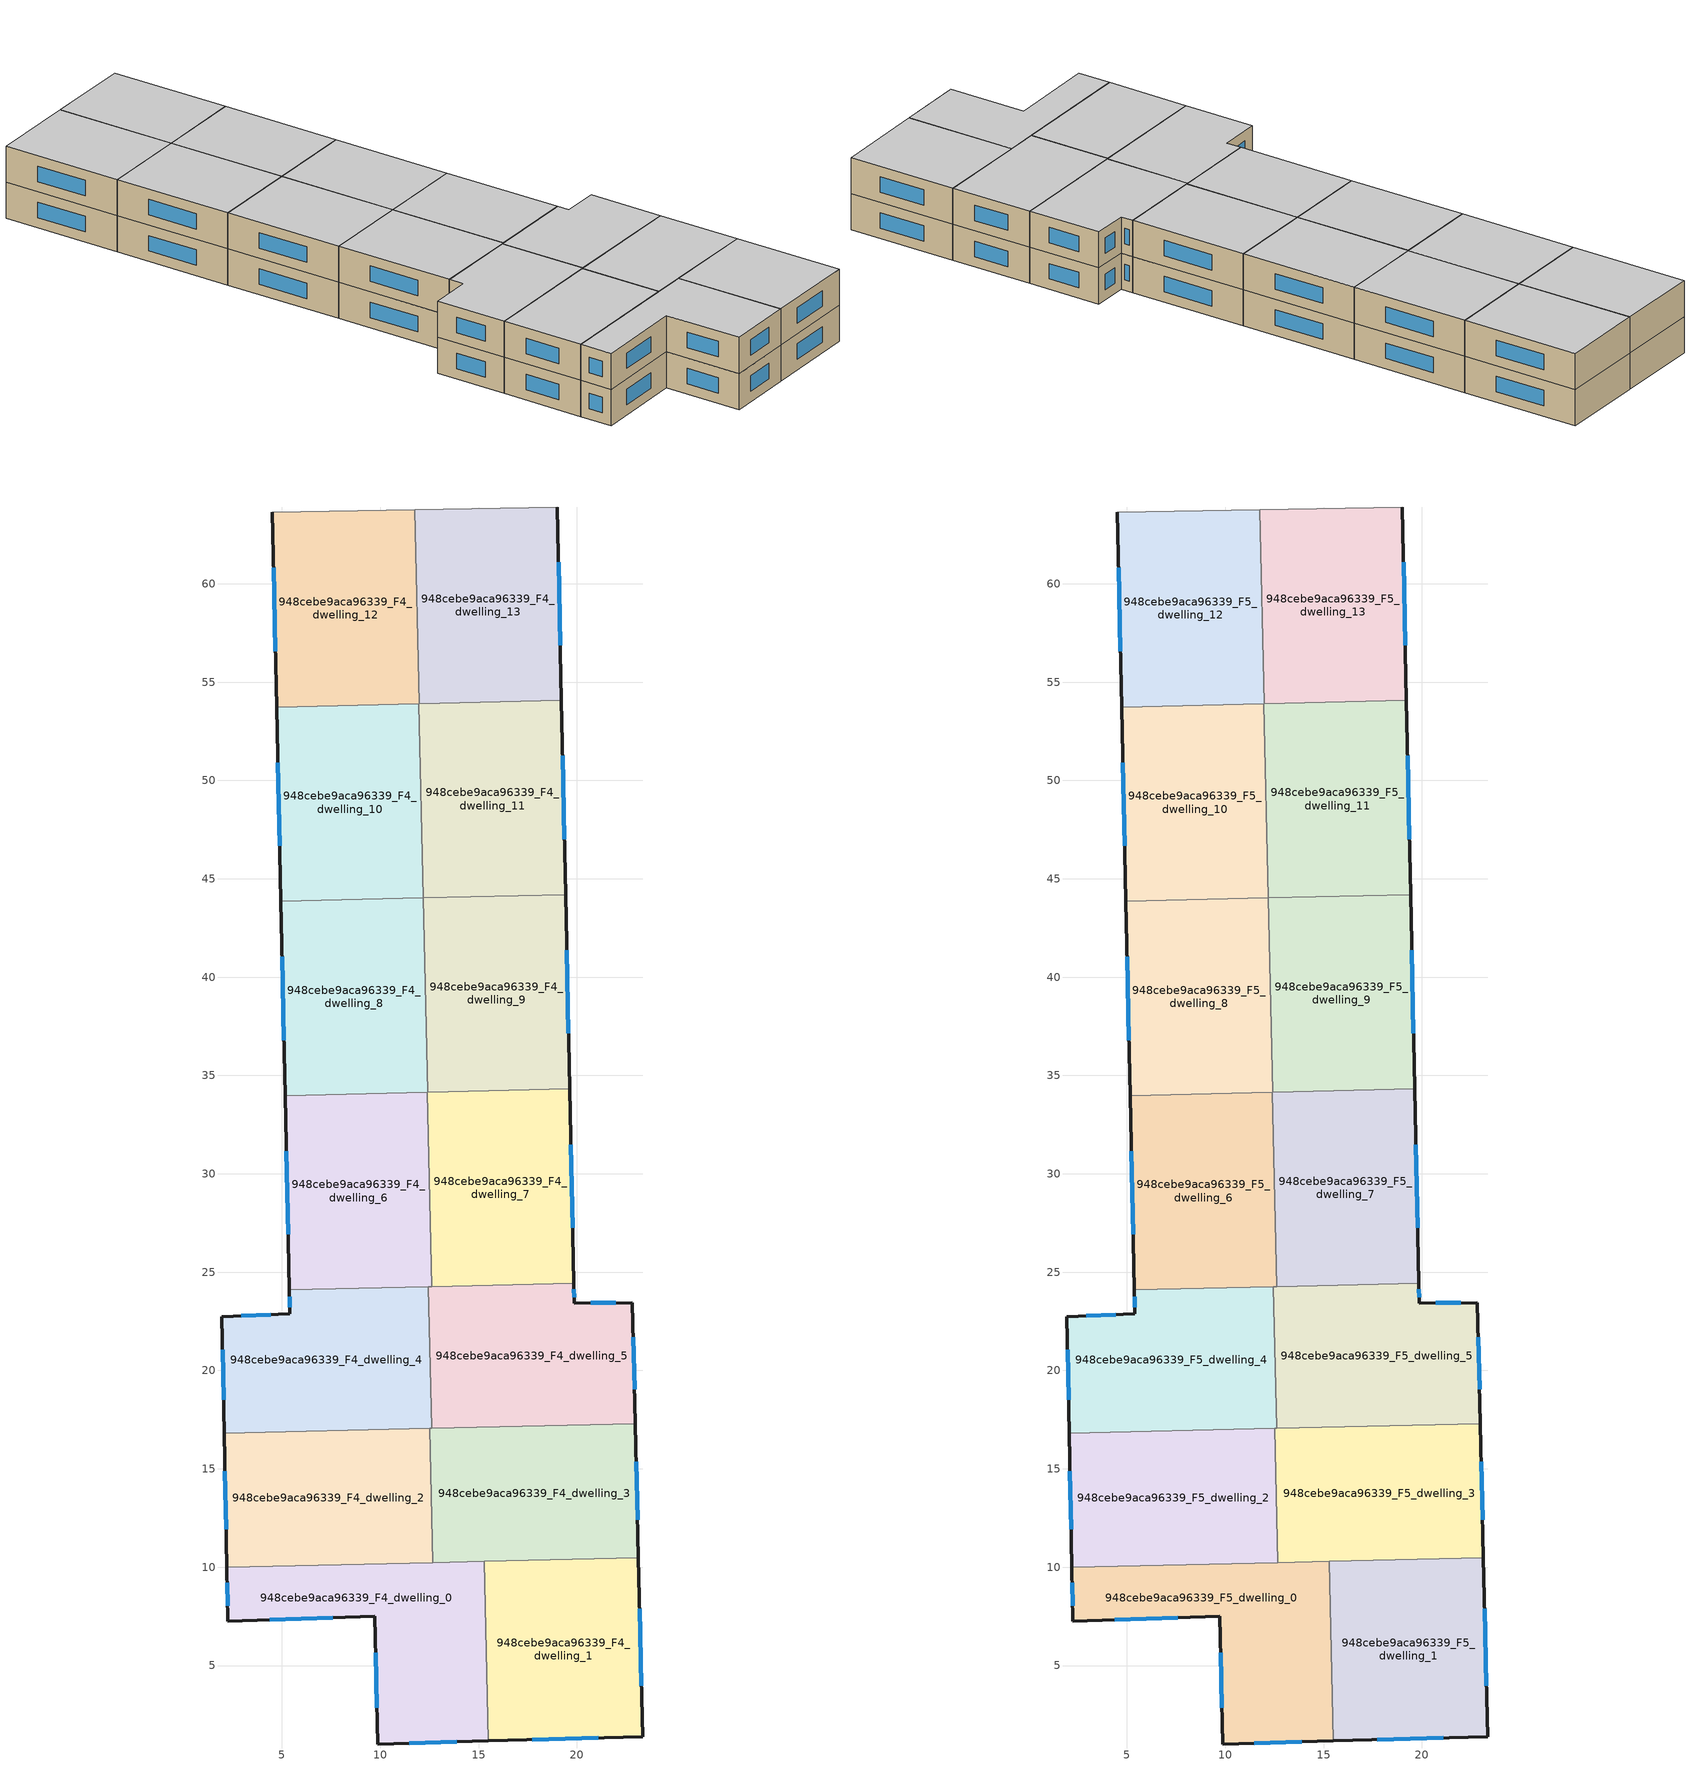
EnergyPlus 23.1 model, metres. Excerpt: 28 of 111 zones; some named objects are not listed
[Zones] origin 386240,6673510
948cebe9aca96339_F4_dwelling_0
 floor to 948cebe9aca96339_F3_dwelling_0 (EU_floor_Construction): 15.28,10.29 15.49,1.17 9.86,1.01 9.73,7.49 2.25,7.26 2.2,9.99 z12
 wall outside (EU_wall_Construction): 2.2,9.99 2.25,7.26 9.73,7.49 9.86,1.01 15.49,1.17 z12:15
 wall to 948cebe9aca96339_F4_dwelling_1 (EU_wall_Construction): 15.49,1.17 15.28,10.29 z12:15
 wall to 948cebe9aca96339_F4_dwelling_2 (EU_wall_Construction): 12.67,10.23 2.2,9.99 z12:15
 wall to 948cebe9aca96339_F4_dwelling_3 (EU_wall_Construction): 15.28,10.29 12.67,10.23 z12:15
 window (EU_Window_Construction): 4.39,7.33 7.59,7.43 / 2.21,9.21 2.23,8.04 / 11.47,1.05 13.88,1.12 / 9.77,5.64 9.83,2.86 z12.86:14.14
948cebe9aca96339_F4_dwelling_1
 floor to 948cebe9aca96339_F3_dwelling_1 (EU_floor_Construction): 23.13,10.47 23.34,1.38 15.49,1.17 15.28,10.29 z12
 wall outside (EU_wall_Construction): 15.49,1.17 23.34,1.38 23.13,10.47 z12:15
 wall to 948cebe9aca96339_F4_dwelling_3 (EU_wall_Construction): 23.13,10.47 15.28,10.29 z12:15
 window (EU_Window_Construction): 17.73,1.23 21.1,1.32 / 23.28,3.98 23.19,7.88 z12.86:14.14
948cebe9aca96339_F4_dwelling_10
 floor to 948cebe9aca96339_F3_dwelling_10 (EU_floor_Construction): 11.97,53.9 12.2,44.03 12.18,44.03 4.95,43.86 4.73,53.73 z12
 wall outside (EU_wall_Construction): 4.73,53.73 4.95,43.86 z12:15
 wall to 948cebe9aca96339_F4_dwelling_8 (EU_wall_Construction): 4.95,43.86 12.18,44.03 z12:15
 wall to 948cebe9aca96339_F4_dwelling_11 (EU_wall_Construction): 12.2,44.03 11.97,53.9 z12:15
 wall to 948cebe9aca96339_F4_dwelling_12 (EU_wall_Construction): 11.97,53.9 4.73,53.73 z12:15
 wall to 948cebe9aca96339_F4_dwelling_9 (EU_wall_Construction): 12.18,44.03 12.19,44.03 z12:15
 window (EU_Window_Construction): 4.8,50.91 4.89,46.68 z12.86:14.14
948cebe9aca96339_F4_dwelling_11
 floor to 948cebe9aca96339_F3_dwelling_11 (EU_floor_Construction): 19.21,54.07 19.42,44.2 12.2,44.03 11.97,53.9 z12
 wall outside (EU_wall_Construction): 19.42,44.2 19.21,54.07 z12:15
 wall to 948cebe9aca96339_F4_dwelling_9 (EU_wall_Construction): 12.2,44.03 19.42,44.2 z12:15
 wall to 948cebe9aca96339_F4_dwelling_13 (EU_wall_Construction): 19.21,54.07 11.97,53.9 z12:15
 window (EU_Window_Construction): 19.36,47.02 19.27,51.25 z12.86:14.14
948cebe9aca96339_F4_dwelling_12
 floor to 948cebe9aca96339_F3_dwelling_12 (EU_floor_Construction): 11.74,63.77 11.97,53.9 4.73,53.73 4.52,63.63 z12
 wall outside (EU_wall_Construction): 4.52,63.63 4.73,53.73 z12:15
 wall adiabatic (EU_wall_Construction): 11.74,63.77 4.52,63.63 z12:15
 wall to 948cebe9aca96339_F4_dwelling_13 (EU_wall_Construction): 11.97,53.9 11.74,63.77 z12:15
 window (EU_Window_Construction): 4.58,60.8 4.67,56.56 z12.86:14.14
948cebe9aca96339_F4_dwelling_13
 floor to 948cebe9aca96339_F3_dwelling_13 (EU_floor_Construction): 19.01,63.91 19.21,54.07 11.97,53.9 11.74,63.77 z12
 wall outside (EU_wall_Construction): 19.21,54.07 19.01,63.91 z12:15
 wall adiabatic (EU_wall_Construction): 19.01,63.91 11.74,63.77 z12:15
 window (EU_Window_Construction): 19.15,56.88 19.07,61.09 z12.86:14.14
948cebe9aca96339_F4_dwelling_2
 floor to 948cebe9aca96339_F3_dwelling_2 (EU_floor_Construction): 12.51,17.06 12.67,10.23 2.2,9.99 2.06,16.82 z12
 wall outside (EU_wall_Construction): 2.06,16.82 2.2,9.99 z12:15
 wall to 948cebe9aca96339_F4_dwelling_3 (EU_wall_Construction): 12.67,10.23 12.51,17.06 z12:15
 wall to 948cebe9aca96339_F4_dwelling_4 (EU_wall_Construction): 12.51,17.06 2.06,16.82 z12:15
 window (EU_Window_Construction): 2.1,14.87 2.16,11.94 z12.86:14.14
948cebe9aca96339_F4_dwelling_3
 floor to 948cebe9aca96339_F3_dwelling_3 (EU_floor_Construction): 22.97,17.3 23.13,10.47 12.67,10.23 12.51,17.06 z12
 wall outside (EU_wall_Construction): 23.13,10.47 22.97,17.3 z12:15
 wall to 948cebe9aca96339_F4_dwelling_5 (EU_wall_Construction): 22.97,17.3 12.61,17.06 z12:15
 wall to 948cebe9aca96339_F4_dwelling_4 (EU_wall_Construction): 12.61,17.06 12.51,17.06 z12:15
 window (EU_Window_Construction): 23.08,12.42 23.01,15.35 z12.86:14.14
948cebe9aca96339_F4_dwelling_4
 floor to 948cebe9aca96339_F3_dwelling_4 (EU_floor_Construction): 12.44,24.26 12.61,17.06 2.06,16.82 1.95,22.74 5.41,22.88 5.38,24.09 z12
 wall outside (EU_wall_Construction): 5.38,24.09 5.41,22.88 1.95,22.74 2.06,16.82 z12:15
 wall to 948cebe9aca96339_F4_dwelling_5 (EU_wall_Construction): 12.61,17.06 12.44,24.26 z12:15
 wall to 948cebe9aca96339_F4_dwelling_6 (EU_wall_Construction): 12.44,24.26 5.38,24.09 z12:15
 window (EU_Window_Construction): 4.42,22.84 2.94,22.78 / 5.39,23.75 5.4,23.22 / 1.98,21.05 2.03,18.51 z12.86:14.14
948cebe9aca96339_F4_dwelling_5
 floor to 948cebe9aca96339_F3_dwelling_5 (EU_floor_Construction): 22.83,23.45 22.97,17.3 12.61,17.06 12.44,24.26 19.84,24.43 19.86,23.43 z12
 wall outside (EU_wall_Construction): 22.97,17.3 22.83,23.45 19.86,23.43 19.84,24.43 z12:15
 wall to 948cebe9aca96339_F4_dwelling_7 (EU_wall_Construction): 19.84,24.43 12.62,24.26 z12:15
 wall to 948cebe9aca96339_F4_dwelling_6 (EU_wall_Construction): 12.62,24.26 12.44,24.26 z12:15
 window (EU_Window_Construction): 19.85,23.72 19.84,24.14 / 21.98,23.44 20.71,23.43 / 22.93,19.06 22.87,21.69 z12.86:14.14
948cebe9aca96339_F4_dwelling_6
 floor to 948cebe9aca96339_F3_dwelling_6 (EU_floor_Construction): 12.39,34.15 12.62,24.26 5.38,24.09 5.17,33.98 z12
 wall outside (EU_wall_Construction): 5.17,33.98 5.38,24.09 z12:15
 wall to 948cebe9aca96339_F4_dwelling_8 (EU_wall_Construction): 12.39,34.15 5.17,33.98 z12:15
 wall to 948cebe9aca96339_F4_dwelling_7 (EU_wall_Construction): 12.62,24.26 12.39,34.15 z12:15
 window (EU_Window_Construction): 5.23,31.15 5.32,26.92 z12.86:14.14
948cebe9aca96339_F4_dwelling_7
 floor to 948cebe9aca96339_F3_dwelling_7 (EU_floor_Construction): 19.63,34.32 19.84,24.43 12.62,24.26 12.39,34.15 z12
 wall outside (EU_wall_Construction): 19.84,24.43 19.63,34.32 z12:15
 wall to 948cebe9aca96339_F4_dwelling_9 (EU_wall_Construction): 19.63,34.32 12.41,34.15 z12:15
 wall to 948cebe9aca96339_F4_dwelling_8 (EU_wall_Construction): 12.41,34.15 12.39,34.15 z12:15
 window (EU_Window_Construction): 19.78,27.25 19.69,31.49 z12.86:14.14
948cebe9aca96339_F4_dwelling_8
 floor to 948cebe9aca96339_F3_dwelling_8 (EU_floor_Construction): 12.18,44.03 12.41,34.15 12.39,34.15 5.17,33.98 4.95,43.86 z12
 wall outside (EU_wall_Construction): 4.95,43.86 5.17,33.98 z12:15
 wall to 948cebe9aca96339_F4_dwelling_9 (EU_wall_Construction): 12.41,34.15 12.18,44.03 z12:15
 window (EU_Window_Construction): 5.01,41.04 5.1,36.8 z12.86:14.14
948cebe9aca96339_F4_dwelling_9
 floor to 948cebe9aca96339_F3_dwelling_9 (EU_floor_Construction): 19.42,44.2 19.63,34.32 12.41,34.15 12.18,44.03 z12
 wall outside (EU_wall_Construction): 19.63,34.32 19.42,44.2 z12:15
 window (EU_Window_Construction): 19.57,37.14 19.48,41.37 z12.86:14.14
948cebe9aca96339_F5_dwelling_0
 floor to 948cebe9aca96339_F4_dwelling_0 (EU_floor_Construction): 15.28,10.29 15.49,1.17 9.86,1.01 9.73,7.49 2.25,7.26 2.2,9.99 z15
 wall outside (EU_wall_Construction): 2.2,9.99 2.25,7.26 9.73,7.49 9.86,1.01 15.49,1.17 z15:18
 wall to 948cebe9aca96339_F5_dwelling_1 (EU_wall_Construction): 15.49,1.17 15.28,10.29 z15:18
 wall to 948cebe9aca96339_F5_dwelling_2 (EU_wall_Construction): 12.67,10.23 2.2,9.99 z15:18
 wall to 948cebe9aca96339_F5_dwelling_3 (EU_wall_Construction): 15.28,10.29 12.67,10.23 z15:18
 window (EU_Window_Construction): 4.39,7.33 7.59,7.43 / 2.21,9.21 2.23,8.04 / 11.47,1.05 13.88,1.12 / 9.77,5.64 9.83,2.86 z15.86:17.14
 ceiling to 948cebe9aca96339_F6_dwelling_0 (EU_floor_Construction): 15.49,1.17 15.28,10.29 2.2,9.99 2.25,7.26 9.73,7.49 9.86,1.01 z18
948cebe9aca96339_F5_dwelling_1
 floor to 948cebe9aca96339_F4_dwelling_1 (EU_floor_Construction): 23.13,10.47 23.34,1.38 15.49,1.17 15.28,10.29 z15
 wall outside (EU_wall_Construction): 15.49,1.17 23.34,1.38 23.13,10.47 z15:18
 wall to 948cebe9aca96339_F5_dwelling_3 (EU_wall_Construction): 23.13,10.47 15.28,10.29 z15:18
 window (EU_Window_Construction): 17.73,1.23 21.1,1.32 / 23.28,3.98 23.19,7.88 z15.86:17.14
 ceiling to 948cebe9aca96339_F6_dwelling_1 (EU_floor_Construction): 23.34,1.38 23.13,10.47 15.28,10.29 15.49,1.17 z18
948cebe9aca96339_F5_dwelling_10
 floor to 948cebe9aca96339_F4_dwelling_10 (EU_floor_Construction): 11.97,53.9 12.2,44.03 12.18,44.03 4.95,43.86 4.73,53.73 z15
 wall outside (EU_wall_Construction): 4.73,53.73 4.95,43.86 z15:18
 wall to 948cebe9aca96339_F5_dwelling_8 (EU_wall_Construction): 4.95,43.86 12.18,44.03 z15:18
 wall to 948cebe9aca96339_F5_dwelling_11 (EU_wall_Construction): 12.2,44.03 11.97,53.9 z15:18
 wall to 948cebe9aca96339_F5_dwelling_12 (EU_wall_Construction): 11.97,53.9 4.73,53.73 z15:18
 wall to 948cebe9aca96339_F5_dwelling_9 (EU_wall_Construction): 12.18,44.03 12.19,44.03 z15:18
 window (EU_Window_Construction): 4.8,50.91 4.89,46.68 z15.86:17.14
 ceiling to 948cebe9aca96339_F6_dwelling_10 (EU_floor_Construction): 12.18,44.03 12.2,44.03 11.97,53.9 4.73,53.73 4.95,43.86 z18
948cebe9aca96339_F5_dwelling_11
 floor to 948cebe9aca96339_F4_dwelling_11 (EU_floor_Construction): 19.21,54.07 19.42,44.2 12.2,44.03 11.97,53.9 z15
 wall outside (EU_wall_Construction): 19.42,44.2 19.21,54.07 z15:18
 wall to 948cebe9aca96339_F5_dwelling_9 (EU_wall_Construction): 12.2,44.03 19.42,44.2 z15:18
 wall to 948cebe9aca96339_F5_dwelling_13 (EU_wall_Construction): 19.21,54.07 11.97,53.9 z15:18
 window (EU_Window_Construction): 19.36,47.02 19.27,51.25 z15.86:17.14
 ceiling to 948cebe9aca96339_F6_dwelling_11 (EU_floor_Construction): 19.42,44.2 19.21,54.07 11.97,53.9 12.2,44.03 z18
948cebe9aca96339_F5_dwelling_12
 floor to 948cebe9aca96339_F4_dwelling_12 (EU_floor_Construction): 11.74,63.77 11.97,53.9 4.73,53.73 4.52,63.63 z15
 wall outside (EU_wall_Construction): 4.52,63.63 4.73,53.73 z15:18
 wall adiabatic (EU_wall_Construction): 11.74,63.77 4.52,63.63 z15:18
 wall to 948cebe9aca96339_F5_dwelling_13 (EU_wall_Construction): 11.97,53.9 11.74,63.77 z15:18
 window (EU_Window_Construction): 4.58,60.8 4.67,56.56 z15.86:17.14
 ceiling to 948cebe9aca96339_F6_dwelling_12 (EU_floor_Construction): 11.97,53.9 11.74,63.77 4.52,63.63 4.73,53.73 z18
948cebe9aca96339_F5_dwelling_13
 floor to 948cebe9aca96339_F4_dwelling_13 (EU_floor_Construction): 19.01,63.91 19.21,54.07 11.97,53.9 11.74,63.77 z15
 wall outside (EU_wall_Construction): 19.21,54.07 19.01,63.91 z15:18
 wall adiabatic (EU_wall_Construction): 19.01,63.91 11.74,63.77 z15:18
 window (EU_Window_Construction): 19.15,56.88 19.07,61.09 z15.86:17.14
 ceiling to 948cebe9aca96339_F6_dwelling_13 (EU_floor_Construction): 19.21,54.07 19.01,63.91 11.74,63.77 11.97,53.9 z18
948cebe9aca96339_F5_dwelling_2
 floor to 948cebe9aca96339_F4_dwelling_2 (EU_floor_Construction): 12.51,17.06 12.67,10.23 2.2,9.99 2.06,16.82 z15
 wall outside (EU_wall_Construction): 2.06,16.82 2.2,9.99 z15:18
 wall to 948cebe9aca96339_F5_dwelling_3 (EU_wall_Construction): 12.67,10.23 12.51,17.06 z15:18
 wall to 948cebe9aca96339_F5_dwelling_4 (EU_wall_Construction): 12.51,17.06 2.06,16.82 z15:18
 window (EU_Window_Construction): 2.1,14.87 2.16,11.94 z15.86:17.14
 ceiling to 948cebe9aca96339_F6_dwelling_2 (EU_floor_Construction): 12.67,10.23 12.51,17.06 2.06,16.82 2.2,9.99 z18
948cebe9aca96339_F5_dwelling_3
 floor to 948cebe9aca96339_F4_dwelling_3 (EU_floor_Construction): 22.97,17.3 23.13,10.47 12.67,10.23 12.51,17.06 z15
 wall outside (EU_wall_Construction): 23.13,10.47 22.97,17.3 z15:18
 wall to 948cebe9aca96339_F5_dwelling_5 (EU_wall_Construction): 22.97,17.3 12.61,17.06 z15:18
 wall to 948cebe9aca96339_F5_dwelling_4 (EU_wall_Construction): 12.61,17.06 12.51,17.06 z15:18
 window (EU_Window_Construction): 23.08,12.42 23.01,15.35 z15.86:17.14
 ceiling to 948cebe9aca96339_F6_dwelling_3 (EU_floor_Construction): 23.13,10.47 22.97,17.3 12.51,17.06 12.67,10.23 z18
948cebe9aca96339_F5_dwelling_4
 floor to 948cebe9aca96339_F4_dwelling_4 (EU_floor_Construction): 12.44,24.26 12.61,17.06 2.06,16.82 1.95,22.74 5.41,22.88 5.38,24.09 z15
 wall outside (EU_wall_Construction): 5.38,24.09 5.41,22.88 1.95,22.74 2.06,16.82 z15:18
 wall to 948cebe9aca96339_F5_dwelling_5 (EU_wall_Construction): 12.61,17.06 12.44,24.26 z15:18
 wall to 948cebe9aca96339_F5_dwelling_6 (EU_wall_Construction): 12.44,24.26 5.38,24.09 z15:18
 window (EU_Window_Construction): 4.42,22.84 2.94,22.78 / 5.39,23.75 5.4,23.22 / 1.98,21.05 2.03,18.51 z15.86:17.14
 ceiling to 948cebe9aca96339_F6_dwelling_4 (EU_floor_Construction): 12.61,17.06 12.44,24.26 5.38,24.09 5.41,22.88 1.95,22.74 2.06,16.82 z18
948cebe9aca96339_F5_dwelling_5
 floor to 948cebe9aca96339_F4_dwelling_5 (EU_floor_Construction): 22.83,23.45 22.97,17.3 12.61,17.06 12.44,24.26 19.84,24.43 19.86,23.43 z15
 wall outside (EU_wall_Construction): 22.97,17.3 22.83,23.45 19.86,23.43 19.84,24.43 z15:18
 wall to 948cebe9aca96339_F5_dwelling_7 (EU_wall_Construction): 19.84,24.43 12.62,24.26 z15:18
 wall to 948cebe9aca96339_F5_dwelling_6 (EU_wall_Construction): 12.62,24.26 12.44,24.26 z15:18
 window (EU_Window_Construction): 19.85,23.72 19.84,24.14 / 21.98,23.44 20.71,23.43 / 22.93,19.06 22.87,21.69 z15.86:17.14
 ceiling to 948cebe9aca96339_F6_dwelling_5 (EU_floor_Construction): 22.97,17.3 22.83,23.45 19.86,23.43 19.84,24.43 12.44,24.26 12.61,17.06 z18
948cebe9aca96339_F5_dwelling_6
 floor to 948cebe9aca96339_F4_dwelling_6 (EU_floor_Construction): 12.39,34.15 12.62,24.26 5.38,24.09 5.17,33.98 z15
 wall outside (EU_wall_Construction): 5.17,33.98 5.38,24.09 z15:18
 wall to 948cebe9aca96339_F5_dwelling_8 (EU_wall_Construction): 12.39,34.15 5.17,33.98 z15:18
 wall to 948cebe9aca96339_F5_dwelling_7 (EU_wall_Construction): 12.62,24.26 12.39,34.15 z15:18
 window (EU_Window_Construction): 5.23,31.15 5.32,26.92 z15.86:17.14
 ceiling to 948cebe9aca96339_F6_dwelling_6 (EU_floor_Construction): 12.62,24.26 12.39,34.15 5.17,33.98 5.38,24.09 z18
948cebe9aca96339_F5_dwelling_7
 floor to 948cebe9aca96339_F4_dwelling_7 (EU_floor_Construction): 19.63,34.32 19.84,24.43 12.62,24.26 12.39,34.15 z15
 wall outside (EU_wall_Construction): 19.84,24.43 19.63,34.32 z15:18
 wall to 948cebe9aca96339_F5_dwelling_9 (EU_wall_Construction): 19.63,34.32 12.41,34.15 z15:18
 wall to 948cebe9aca96339_F5_dwelling_8 (EU_wall_Construction): 12.41,34.15 12.39,34.15 z15:18
 window (EU_Window_Construction): 19.78,27.25 19.69,31.49 z15.86:17.14
 ceiling to 948cebe9aca96339_F6_dwelling_7 (EU_floor_Construction): 19.84,24.43 19.63,34.32 12.39,34.15 12.62,24.26 z18
948cebe9aca96339_F5_dwelling_8
 floor to 948cebe9aca96339_F4_dwelling_8 (EU_floor_Construction): 12.18,44.03 12.41,34.15 12.39,34.15 5.17,33.98 4.95,43.86 z15
 wall outside (EU_wall_Construction): 4.95,43.86 5.17,33.98 z15:18
 wall to 948cebe9aca96339_F5_dwelling_9 (EU_wall_Construction): 12.41,34.15 12.18,44.03 z15:18
 window (EU_Window_Construction): 5.01,41.04 5.1,36.8 z15.86:17.14
 ceiling to 948cebe9aca96339_F6_dwelling_8 (EU_floor_Construction): 12.39,34.15 12.41,34.15 12.18,44.03 4.95,43.86 5.17,33.98 z18
948cebe9aca96339_F5_dwelling_9
 floor to 948cebe9aca96339_F4_dwelling_9 (EU_floor_Construction): 19.42,44.2 19.63,34.32 12.41,34.15 12.18,44.03 z15
 wall outside (EU_wall_Construction): 19.63,34.32 19.42,44.2 z15:18
 window (EU_Window_Construction): 19.57,37.14 19.48,41.37 z15.86:17.14
 ceiling to 948cebe9aca96339_F6_dwelling_9 (EU_floor_Construction): 19.63,34.32 19.42,44.2 12.18,44.03 12.41,34.15 z18
[Building]
EU S2 Campaign: North Axis=0; Terrain=City; Solar Distribution=FullExterior
[Site:Location]
Helsinki-Vantaa.AP: Latitude=60.317; Longitude=24.963; Time Zone=2; Elevation=54.6
[SizingPeriod:WeatherFileDays]
AnnualSizingPeriod: Begin Month=1; Begin Day of Month=1; End Month=12; End Day of Month=31; Day of Week for Start Day=Monday; Use Weather File Daylight Saving Period=No; Use Weather File Rain and Snow Indicators=No
[MATERIAL]
EU_InternalMass_Material: Roughness=MediumRough; Thickness=0.1; Conductivity=1; Density=1800; Specific Heat=900; Thermal Absorptance=0.9; Solar Absorptance=0.7; Visible Absorptance=0.7
[MATERIAL:NOMASS] Roughness=MediumRough; Thermal Absorptance=0.9; Solar Absorptance=0.7; Visible Absorptance=0.7
Name | Thermal Resistance
EU_wall_NoMass | 1.10183
EU_floor_NoMass | 1.70606
[WINDOWMATERIAL:SIMPLEGLAZINGSYSTEM]
EU_Window_SimpleGlazing: UFactor=3.11035; Solar Heat Gain Coefficient=0.8; Visible Transmittance=0.8
[CONSTRUCTION]
EU_wall_Construction: EU_wall_NoMass
EU_floor_Construction: EU_floor_NoMass
EU_Window_Construction: EU_Window_SimpleGlazing
EU_InternalMass_Construction: EU_InternalMass_Material
[ZONE] Type=1; Multiplier=1; Ceiling Height=autocalculate; Floor Area=autocalculate; Part of Total Floor Area=Yes
Name | Volume
948cebe9aca96339_F4_dwelling_0; 948cebe9aca96339_F5_dwelling_0 | 214.506
948cebe9aca96339_F4_dwelling_1; 948cebe9aca96339_F5_dwelling_1 | 214.524
948cebe9aca96339_F4_dwelling_10; 948cebe9aca96339_F5_dwelling_10; 948cebe9aca96339_F4_dwelling_12; 948cebe9aca96339_F5_dwelling_12 | 214.523
948cebe9aca96339_F4_dwelling_11; 948cebe9aca96339_F5_dwelling_11; 948cebe9aca96339_F4_dwelling_13; 948cebe9aca96339_F5_dwelling_13 | 214.499
948cebe9aca96339_F4_dwelling_2; 948cebe9aca96339_F5_dwelling_2 | 214.495
948cebe9aca96339_F4_dwelling_3; 948cebe9aca96339_F5_dwelling_3 | 214.515
948cebe9aca96339_F4_dwelling_4; 948cebe9aca96339_F5_dwelling_4 | 214.522
948cebe9aca96339_F4_dwelling_5; 948cebe9aca96339_F5_dwelling_5 | 214.531
948cebe9aca96339_F4_dwelling_6; 948cebe9aca96339_F5_dwelling_6 | 214.503
948cebe9aca96339_F4_dwelling_7; 948cebe9aca96339_F5_dwelling_7 | 214.513
948cebe9aca96339_F4_dwelling_8; 948cebe9aca96339_F5_dwelling_8 | 214.525
948cebe9aca96339_F4_dwelling_9; 948cebe9aca96339_F5_dwelling_9 | 214.485
[INTERNALMASS] Construction=EU_InternalMass_Construction
Name | Zone or ZoneList | Surface Area
948cebe9aca96339_F4_dwelling_0_EU_InternalMass | 948cebe9aca96339_F4_dwelling_0 | 71.5007
948cebe9aca96339_F4_dwelling_1_EU_InternalMass | 948cebe9aca96339_F4_dwelling_1 | 71.5058
948cebe9aca96339_F4_dwelling_2_EU_InternalMass | 948cebe9aca96339_F4_dwelling_2 | 71.4984
948cebe9aca96339_F4_dwelling_3_EU_InternalMass | 948cebe9aca96339_F4_dwelling_3 | 71.5032
948cebe9aca96339_F4_dwelling_4_EU_InternalMass | 948cebe9aca96339_F4_dwelling_4 | 71.5066
948cebe9aca96339_F4_dwelling_5_EU_InternalMass | 948cebe9aca96339_F4_dwelling_5 | 71.5088
948cebe9aca96339_F4_dwelling_6_EU_InternalMass | 948cebe9aca96339_F4_dwelling_6 | 71.5009
948cebe9aca96339_F4_dwelling_7_EU_InternalMass | 948cebe9aca96339_F4_dwelling_7 | 71.5041
948cebe9aca96339_F4_dwelling_8_EU_InternalMass | 948cebe9aca96339_F4_dwelling_8 | 71.51
948cebe9aca96339_F4_dwelling_9_EU_InternalMass | 948cebe9aca96339_F4_dwelling_9 | 71.4954
948cebe9aca96339_F4_dwelling_10_EU_InternalMass | 948cebe9aca96339_F4_dwelling_10 | 71.5098
948cebe9aca96339_F4_dwelling_11_EU_InternalMass | 948cebe9aca96339_F4_dwelling_11 | 71.5024
948cebe9aca96339_F4_dwelling_12_EU_InternalMass | 948cebe9aca96339_F4_dwelling_12 | 71.504
948cebe9aca96339_F4_dwelling_13_EU_InternalMass | 948cebe9aca96339_F4_dwelling_13 | 71.4988
948cebe9aca96339_F5_dwelling_0_EU_InternalMass | 948cebe9aca96339_F5_dwelling_0 | 71.5007
948cebe9aca96339_F5_dwelling_1_EU_InternalMass | 948cebe9aca96339_F5_dwelling_1 | 71.5058
948cebe9aca96339_F5_dwelling_2_EU_InternalMass | 948cebe9aca96339_F5_dwelling_2 | 71.4984
948cebe9aca96339_F5_dwelling_3_EU_InternalMass | 948cebe9aca96339_F5_dwelling_3 | 71.5032
948cebe9aca96339_F5_dwelling_4_EU_InternalMass | 948cebe9aca96339_F5_dwelling_4 | 71.5066
948cebe9aca96339_F5_dwelling_5_EU_InternalMass | 948cebe9aca96339_F5_dwelling_5 | 71.5088
948cebe9aca96339_F5_dwelling_6_EU_InternalMass | 948cebe9aca96339_F5_dwelling_6 | 71.5009
948cebe9aca96339_F5_dwelling_7_EU_InternalMass | 948cebe9aca96339_F5_dwelling_7 | 71.5041
948cebe9aca96339_F5_dwelling_8_EU_InternalMass | 948cebe9aca96339_F5_dwelling_8 | 71.51
948cebe9aca96339_F5_dwelling_9_EU_InternalMass | 948cebe9aca96339_F5_dwelling_9 | 71.4954
948cebe9aca96339_F5_dwelling_10_EU_InternalMass | 948cebe9aca96339_F5_dwelling_10 | 71.5098
948cebe9aca96339_F5_dwelling_11_EU_InternalMass | 948cebe9aca96339_F5_dwelling_11 | 71.5024
948cebe9aca96339_F5_dwelling_12_EU_InternalMass | 948cebe9aca96339_F5_dwelling_12 | 71.504
948cebe9aca96339_F5_dwelling_13_EU_InternalMass | 948cebe9aca96339_F5_dwelling_13 | 71.4988
[OTHEREQUIPMENT] Fuel Type=Electricity; Design Level Calculation Method=Watts/Area; Power per Zone Floor Area=1; Fraction Latent=0; Fraction Radiant=0; Fraction Lost=0; Carbon Dioxide Generation Rate=0; EndUse Subcategory=EU_Step8_InternalGains
Name | Zone or ZoneList or Space or SpaceList | Schedule
EU_Step8_InternalGain_948cebe9aca96339_F4_dwelling_0_f000 | 948cebe9aca96339_F4_dwelling_0 | EU_Step8_GainSchedule_948cebe9aca96339_F4_dwelling_0_f000
EU_Step8_InternalGain_948cebe9aca96339_F4_dwelling_1_f000 | 948cebe9aca96339_F4_dwelling_1 | EU_Step8_GainSchedule_948cebe9aca96339_F4_dwelling_1_f000
EU_Step8_InternalGain_948cebe9aca96339_F4_dwelling_2_f000 | 948cebe9aca96339_F4_dwelling_2 | EU_Step8_GainSchedule_948cebe9aca96339_F4_dwelling_2_f000
EU_Step8_InternalGain_948cebe9aca96339_F4_dwelling_3_f000 | 948cebe9aca96339_F4_dwelling_3 | EU_Step8_GainSchedule_948cebe9aca96339_F4_dwelling_3_f000
EU_Step8_InternalGain_948cebe9aca96339_F4_dwelling_4_f000 | 948cebe9aca96339_F4_dwelling_4 | EU_Step8_GainSchedule_948cebe9aca96339_F4_dwelling_4_f000
EU_Step8_InternalGain_948cebe9aca96339_F4_dwelling_5_f000 | 948cebe9aca96339_F4_dwelling_5 | EU_Step8_GainSchedule_948cebe9aca96339_F4_dwelling_5_f000
EU_Step8_InternalGain_948cebe9aca96339_F4_dwelling_6_f000 | 948cebe9aca96339_F4_dwelling_6 | EU_Step8_GainSchedule_948cebe9aca96339_F4_dwelling_6_f000
EU_Step8_InternalGain_948cebe9aca96339_F4_dwelling_7_f000 | 948cebe9aca96339_F4_dwelling_7 | EU_Step8_GainSchedule_948cebe9aca96339_F4_dwelling_7_f000
EU_Step8_InternalGain_948cebe9aca96339_F4_dwelling_8_f000 | 948cebe9aca96339_F4_dwelling_8 | EU_Step8_GainSchedule_948cebe9aca96339_F4_dwelling_8_f000
EU_Step8_InternalGain_948cebe9aca96339_F4_dwelling_9_f000 | 948cebe9aca96339_F4_dwelling_9 | EU_Step8_GainSchedule_948cebe9aca96339_F4_dwelling_9_f000
EU_Step8_InternalGain_948cebe9aca96339_F4_dwelling_10_f000 | 948cebe9aca96339_F4_dwelling_10 | EU_Step8_GainSchedule_948cebe9aca96339_F4_dwelling_10_f000
EU_Step8_InternalGain_948cebe9aca96339_F4_dwelling_11_f000 | 948cebe9aca96339_F4_dwelling_11 | EU_Step8_GainSchedule_948cebe9aca96339_F4_dwelling_11_f000
EU_Step8_InternalGain_948cebe9aca96339_F4_dwelling_12_f000 | 948cebe9aca96339_F4_dwelling_12 | EU_Step8_GainSchedule_948cebe9aca96339_F4_dwelling_12_f000
EU_Step8_InternalGain_948cebe9aca96339_F4_dwelling_13_f000 | 948cebe9aca96339_F4_dwelling_13 | EU_Step8_GainSchedule_948cebe9aca96339_F4_dwelling_13_f000
EU_Step8_InternalGain_948cebe9aca96339_F5_dwelling_0_f000 | 948cebe9aca96339_F5_dwelling_0 | EU_Step8_GainSchedule_948cebe9aca96339_F5_dwelling_0_f000
EU_Step8_InternalGain_948cebe9aca96339_F5_dwelling_1_f000 | 948cebe9aca96339_F5_dwelling_1 | EU_Step8_GainSchedule_948cebe9aca96339_F5_dwelling_1_f000
EU_Step8_InternalGain_948cebe9aca96339_F5_dwelling_2_f000 | 948cebe9aca96339_F5_dwelling_2 | EU_Step8_GainSchedule_948cebe9aca96339_F5_dwelling_2_f000
EU_Step8_InternalGain_948cebe9aca96339_F5_dwelling_3_f000 | 948cebe9aca96339_F5_dwelling_3 | EU_Step8_GainSchedule_948cebe9aca96339_F5_dwelling_3_f000
EU_Step8_InternalGain_948cebe9aca96339_F5_dwelling_4_f000 | 948cebe9aca96339_F5_dwelling_4 | EU_Step8_GainSchedule_948cebe9aca96339_F5_dwelling_4_f000
EU_Step8_InternalGain_948cebe9aca96339_F5_dwelling_5_f000 | 948cebe9aca96339_F5_dwelling_5 | EU_Step8_GainSchedule_948cebe9aca96339_F5_dwelling_5_f000
EU_Step8_InternalGain_948cebe9aca96339_F5_dwelling_6_f000 | 948cebe9aca96339_F5_dwelling_6 | EU_Step8_GainSchedule_948cebe9aca96339_F5_dwelling_6_f000
EU_Step8_InternalGain_948cebe9aca96339_F5_dwelling_7_f000 | 948cebe9aca96339_F5_dwelling_7 | EU_Step8_GainSchedule_948cebe9aca96339_F5_dwelling_7_f000
EU_Step8_InternalGain_948cebe9aca96339_F5_dwelling_8_f000 | 948cebe9aca96339_F5_dwelling_8 | EU_Step8_GainSchedule_948cebe9aca96339_F5_dwelling_8_f000
EU_Step8_InternalGain_948cebe9aca96339_F5_dwelling_9_f000 | 948cebe9aca96339_F5_dwelling_9 | EU_Step8_GainSchedule_948cebe9aca96339_F5_dwelling_9_f000
EU_Step8_InternalGain_948cebe9aca96339_F5_dwelling_10_f000 | 948cebe9aca96339_F5_dwelling_10 | EU_Step8_GainSchedule_948cebe9aca96339_F5_dwelling_10_f000
EU_Step8_InternalGain_948cebe9aca96339_F5_dwelling_11_f000 | 948cebe9aca96339_F5_dwelling_11 | EU_Step8_GainSchedule_948cebe9aca96339_F5_dwelling_11_f000
EU_Step8_InternalGain_948cebe9aca96339_F5_dwelling_12_f000 | 948cebe9aca96339_F5_dwelling_12 | EU_Step8_GainSchedule_948cebe9aca96339_F5_dwelling_12_f000
EU_Step8_InternalGain_948cebe9aca96339_F5_dwelling_13_f000 | 948cebe9aca96339_F5_dwelling_13 | EU_Step8_GainSchedule_948cebe9aca96339_F5_dwelling_13_f000
[ZONEVENTILATION:DESIGNFLOWRATE] Schedule=EU_AlwaysOn; Design Flow Rate Calculation Method=AirChanges/Hour; Air Changes per Hour=0.756316; Ventilation Type=Natural; Fan Pressure Rise=0; Fan Total Efficiency=1; Constant Term Coefficient=1; Temperature Term Coefficient=0; Velocity Term Coefficient=0; Velocity Squared Term Coefficient=0; Minimum Indoor Temperature=-100; Maximum Indoor Temperature=100; Delta Temperature=-100; Minimum Outdoor Temperature=-100; Maximum Outdoor Temperature=100; Maximum Wind Speed=40
Name | Zone or ZoneList or Space or SpaceList
EU_ConstantAir_948cebe9aca96339_F4_dwelling_0 | 948cebe9aca96339_F4_dwelling_0
EU_ConstantAir_948cebe9aca96339_F4_dwelling_1 | 948cebe9aca96339_F4_dwelling_1
EU_ConstantAir_948cebe9aca96339_F4_dwelling_2 | 948cebe9aca96339_F4_dwelling_2
EU_ConstantAir_948cebe9aca96339_F4_dwelling_3 | 948cebe9aca96339_F4_dwelling_3
EU_ConstantAir_948cebe9aca96339_F4_dwelling_4 | 948cebe9aca96339_F4_dwelling_4
EU_ConstantAir_948cebe9aca96339_F4_dwelling_5 | 948cebe9aca96339_F4_dwelling_5
EU_ConstantAir_948cebe9aca96339_F4_dwelling_6 | 948cebe9aca96339_F4_dwelling_6
EU_ConstantAir_948cebe9aca96339_F4_dwelling_7 | 948cebe9aca96339_F4_dwelling_7
EU_ConstantAir_948cebe9aca96339_F4_dwelling_8 | 948cebe9aca96339_F4_dwelling_8
EU_ConstantAir_948cebe9aca96339_F4_dwelling_9 | 948cebe9aca96339_F4_dwelling_9
EU_ConstantAir_948cebe9aca96339_F4_dwelling_10 | 948cebe9aca96339_F4_dwelling_10
EU_ConstantAir_948cebe9aca96339_F4_dwelling_11 | 948cebe9aca96339_F4_dwelling_11
EU_ConstantAir_948cebe9aca96339_F4_dwelling_12 | 948cebe9aca96339_F4_dwelling_12
EU_ConstantAir_948cebe9aca96339_F4_dwelling_13 | 948cebe9aca96339_F4_dwelling_13
EU_ConstantAir_948cebe9aca96339_F5_dwelling_0 | 948cebe9aca96339_F5_dwelling_0
EU_ConstantAir_948cebe9aca96339_F5_dwelling_1 | 948cebe9aca96339_F5_dwelling_1
EU_ConstantAir_948cebe9aca96339_F5_dwelling_2 | 948cebe9aca96339_F5_dwelling_2
EU_ConstantAir_948cebe9aca96339_F5_dwelling_3 | 948cebe9aca96339_F5_dwelling_3
EU_ConstantAir_948cebe9aca96339_F5_dwelling_4 | 948cebe9aca96339_F5_dwelling_4
EU_ConstantAir_948cebe9aca96339_F5_dwelling_5 | 948cebe9aca96339_F5_dwelling_5
EU_ConstantAir_948cebe9aca96339_F5_dwelling_6 | 948cebe9aca96339_F5_dwelling_6
EU_ConstantAir_948cebe9aca96339_F5_dwelling_7 | 948cebe9aca96339_F5_dwelling_7
EU_ConstantAir_948cebe9aca96339_F5_dwelling_8 | 948cebe9aca96339_F5_dwelling_8
EU_ConstantAir_948cebe9aca96339_F5_dwelling_9 | 948cebe9aca96339_F5_dwelling_9
EU_ConstantAir_948cebe9aca96339_F5_dwelling_10 | 948cebe9aca96339_F5_dwelling_10
EU_ConstantAir_948cebe9aca96339_F5_dwelling_11 | 948cebe9aca96339_F5_dwelling_11
EU_ConstantAir_948cebe9aca96339_F5_dwelling_12 | 948cebe9aca96339_F5_dwelling_12
EU_ConstantAir_948cebe9aca96339_F5_dwelling_13 | 948cebe9aca96339_F5_dwelling_13
[HVACTEMPLATE:ZONE:IDEALLOADSAIRSYSTEM] System Availability Schedule=EU_AlwaysOn; Maximum Heating Supply Air Temperature=50; Minimum Cooling Supply Air Temperature=13; Maximum Heating Supply Air Humidity Ratio=0.0156; Minimum Cooling Supply Air Humidity Ratio=0.0077; Heating Limit=NoLimit; Cooling Limit=NoLimit; Heating Availability Schedule=EU_AlwaysOn; Cooling Availability Schedule=EU_CoolingOff; Dehumidification Control Type=ConstantSensibleHeatRatio; Cooling Sensible Heat Ratio=0.7; Dehumidification Setpoint=60; Humidification Control Type=None; Humidification Setpoint=30; Outdoor Air Method=None; Outdoor Air Flow Rate per Person=0.00944; Outdoor Air Flow Rate per Zone Floor Area=0; Outdoor Air Flow Rate per Zone=0; Demand Controlled Ventilation Type=None; Outdoor Air Economizer Type=NoEconomizer; Heat Recovery Type=None; Sensible Heat Recovery Effectiveness=0.7; Latent Heat Recovery Effectiveness=0.65
Name | Template Thermostat
948cebe9aca96339_F4_dwelling_0 | EU_HeatOnly_948cebe9aca96339_F4_dwelling_0
948cebe9aca96339_F4_dwelling_1 | EU_HeatOnly_948cebe9aca96339_F4_dwelling_1
948cebe9aca96339_F4_dwelling_2 | EU_HeatOnly_948cebe9aca96339_F4_dwelling_2
948cebe9aca96339_F4_dwelling_3 | EU_HeatOnly_948cebe9aca96339_F4_dwelling_3
948cebe9aca96339_F4_dwelling_4 | EU_HeatOnly_948cebe9aca96339_F4_dwelling_4
948cebe9aca96339_F4_dwelling_5 | EU_HeatOnly_948cebe9aca96339_F4_dwelling_5
948cebe9aca96339_F4_dwelling_6 | EU_HeatOnly_948cebe9aca96339_F4_dwelling_6
948cebe9aca96339_F4_dwelling_7 | EU_HeatOnly_948cebe9aca96339_F4_dwelling_7
948cebe9aca96339_F4_dwelling_8 | EU_HeatOnly_948cebe9aca96339_F4_dwelling_8
948cebe9aca96339_F4_dwelling_9 | EU_HeatOnly_948cebe9aca96339_F4_dwelling_9
948cebe9aca96339_F4_dwelling_10 | EU_HeatOnly_948cebe9aca96339_F4_dwelling_10
948cebe9aca96339_F4_dwelling_11 | EU_HeatOnly_948cebe9aca96339_F4_dwelling_11
948cebe9aca96339_F4_dwelling_12 | EU_HeatOnly_948cebe9aca96339_F4_dwelling_12
948cebe9aca96339_F4_dwelling_13 | EU_HeatOnly_948cebe9aca96339_F4_dwelling_13
948cebe9aca96339_F5_dwelling_0 | EU_HeatOnly_948cebe9aca96339_F5_dwelling_0
948cebe9aca96339_F5_dwelling_1 | EU_HeatOnly_948cebe9aca96339_F5_dwelling_1
948cebe9aca96339_F5_dwelling_2 | EU_HeatOnly_948cebe9aca96339_F5_dwelling_2
948cebe9aca96339_F5_dwelling_3 | EU_HeatOnly_948cebe9aca96339_F5_dwelling_3
948cebe9aca96339_F5_dwelling_4 | EU_HeatOnly_948cebe9aca96339_F5_dwelling_4
948cebe9aca96339_F5_dwelling_5 | EU_HeatOnly_948cebe9aca96339_F5_dwelling_5
948cebe9aca96339_F5_dwelling_6 | EU_HeatOnly_948cebe9aca96339_F5_dwelling_6
948cebe9aca96339_F5_dwelling_7 | EU_HeatOnly_948cebe9aca96339_F5_dwelling_7
948cebe9aca96339_F5_dwelling_8 | EU_HeatOnly_948cebe9aca96339_F5_dwelling_8
948cebe9aca96339_F5_dwelling_9 | EU_HeatOnly_948cebe9aca96339_F5_dwelling_9
948cebe9aca96339_F5_dwelling_10 | EU_HeatOnly_948cebe9aca96339_F5_dwelling_10
948cebe9aca96339_F5_dwelling_11 | EU_HeatOnly_948cebe9aca96339_F5_dwelling_11
948cebe9aca96339_F5_dwelling_12 | EU_HeatOnly_948cebe9aca96339_F5_dwelling_12
948cebe9aca96339_F5_dwelling_13 | EU_HeatOnly_948cebe9aca96339_F5_dwelling_13
[SIZING:ZONE] Zone Cooling Design Supply Air Temperature Input Method=SupplyAirTemperature; Zone Cooling Design Supply Air Temperature=13; Zone Heating Design Supply Air Temperature Input Method=SupplyAirTemperature; Zone Heating Design Supply Air Temperature=50; Zone Cooling Design Supply Air Humidity Ratio=0.008; Zone Heating Design Supply Air Humidity Ratio=0.008; Cooling Design Air Flow Method=DesignDay; Cooling Design Air Flow Rate=0; Cooling Minimum Air Flow per Zone Floor Area=0.000762; Cooling Minimum Air Flow=0; Cooling Minimum Air Flow Fraction=0.2; Heating Design Air Flow Method=DesignDay; Heating Design Air Flow Rate=0; Heating Maximum Air Flow per Zone Floor Area=0.002032; Heating Maximum Air Flow=0.141576; Heating Maximum Air Flow Fraction=0.3; Account for Dedicated Outdoor Air System=No; Dedicated Outdoor Air System Control Strategy=NeutralSupplyAir; Dedicated Outdoor Air Low Setpoint Temperature for Design=autosize; Dedicated Outdoor Air High Setpoint Temperature for Design=autosize; Zone Load Sizing Method=Sensible Load Only No Latent Load; Zone Latent Cooling Design Supply Air Humidity Ratio Input Method=HumidityRatioDifference; Zone Cooling Design Supply Air Humidity Ratio Difference=0.005; Zone Latent Heating Design Supply Air Humidity Ratio Input Method=HumidityRatioDifference; Zone Humidification Design Supply Air Humidity Ratio Difference=0.005
948cebe9aca96339_F4_dwelling_0; 948cebe9aca96339_F4_dwelling_1; 948cebe9aca96339_F4_dwelling_2; 948cebe9aca96339_F4_dwelling_3; 948cebe9aca96339_F4_dwelling_4; 948cebe9aca96339_F4_dwelling_5; 948cebe9aca96339_F4_dwelling_6; 948cebe9aca96339_F4_dwelling_7; 948cebe9aca96339_F4_dwelling_8; 948cebe9aca96339_F4_dwelling_9; 948cebe9aca96339_F4_dwelling_10; 948cebe9aca96339_F4_dwelling_11; 948cebe9aca96339_F4_dwelling_12; 948cebe9aca96339_F4_dwelling_13; 948cebe9aca96339_F5_dwelling_0; 948cebe9aca96339_F5_dwelling_1; 948cebe9aca96339_F5_dwelling_2; 948cebe9aca96339_F5_dwelling_3; 948cebe9aca96339_F5_dwelling_4; 948cebe9aca96339_F5_dwelling_5; 948cebe9aca96339_F5_dwelling_6; 948cebe9aca96339_F5_dwelling_7; 948cebe9aca96339_F5_dwelling_8; 948cebe9aca96339_F5_dwelling_9; 948cebe9aca96339_F5_dwelling_10; 948cebe9aca96339_F5_dwelling_11; 948cebe9aca96339_F5_dwelling_12; 948cebe9aca96339_F5_dwelling_13
[SCHEDULE:CONSTANT]
Name | Hourly Value
EU_AlwaysOn | 1
EU_CoolingOff | 0
[SCHEDULE:FILE] Column Number=1; Rows to Skip at Top=0; Number of Hours of Data=8760; Column Separator=Comma; Interpolate to Timestep=No; Minutes per Item=60; Adjust Schedule for Daylight Savings=Yes
Name | File
EU_Step8_GainSchedule_948cebe9aca96339_F4_dwelling_0_f000 | ../../schedules/948cebe9aca96339/948cebe9aca96339_F4_dwelling_0_f000_gain.csv
EU_Step8_GainSchedule_948cebe9aca96339_F4_dwelling_1_f000 | ../../schedules/948cebe9aca96339/948cebe9aca96339_F4_dwelling_1_f000_gain.csv
EU_Step8_GainSchedule_948cebe9aca96339_F4_dwelling_2_f000 | ../../schedules/948cebe9aca96339/948cebe9aca96339_F4_dwelling_2_f000_gain.csv
EU_Step8_GainSchedule_948cebe9aca96339_F4_dwelling_3_f000 | ../../schedules/948cebe9aca96339/948cebe9aca96339_F4_dwelling_3_f000_gain.csv
EU_Step8_GainSchedule_948cebe9aca96339_F4_dwelling_4_f000 | ../../schedules/948cebe9aca96339/948cebe9aca96339_F4_dwelling_4_f000_gain.csv
EU_Step8_GainSchedule_948cebe9aca96339_F4_dwelling_5_f000 | ../../schedules/948cebe9aca96339/948cebe9aca96339_F4_dwelling_5_f000_gain.csv
EU_Step8_GainSchedule_948cebe9aca96339_F4_dwelling_6_f000 | ../../schedules/948cebe9aca96339/948cebe9aca96339_F4_dwelling_6_f000_gain.csv
EU_Step8_GainSchedule_948cebe9aca96339_F4_dwelling_7_f000 | ../../schedules/948cebe9aca96339/948cebe9aca96339_F4_dwelling_7_f000_gain.csv
EU_Step8_GainSchedule_948cebe9aca96339_F4_dwelling_8_f000 | ../../schedules/948cebe9aca96339/948cebe9aca96339_F4_dwelling_8_f000_gain.csv
EU_Step8_GainSchedule_948cebe9aca96339_F4_dwelling_9_f000 | ../../schedules/948cebe9aca96339/948cebe9aca96339_F4_dwelling_9_f000_gain.csv
EU_Step8_GainSchedule_948cebe9aca96339_F4_dwelling_10_f000 | ../../schedules/948cebe9aca96339/948cebe9aca96339_F4_dwelling_10_f000_gain.csv
EU_Step8_GainSchedule_948cebe9aca96339_F4_dwelling_11_f000 | ../../schedules/948cebe9aca96339/948cebe9aca96339_F4_dwelling_11_f000_gain.csv
EU_Step8_GainSchedule_948cebe9aca96339_F4_dwelling_12_f000 | ../../schedules/948cebe9aca96339/948cebe9aca96339_F4_dwelling_12_f000_gain.csv
EU_Step8_GainSchedule_948cebe9aca96339_F4_dwelling_13_f000 | ../../schedules/948cebe9aca96339/948cebe9aca96339_F4_dwelling_13_f000_gain.csv
EU_Step8_GainSchedule_948cebe9aca96339_F5_dwelling_0_f000 | ../../schedules/948cebe9aca96339/948cebe9aca96339_F5_dwelling_0_f000_gain.csv
EU_Step8_GainSchedule_948cebe9aca96339_F5_dwelling_1_f000 | ../../schedules/948cebe9aca96339/948cebe9aca96339_F5_dwelling_1_f000_gain.csv
EU_Step8_GainSchedule_948cebe9aca96339_F5_dwelling_2_f000 | ../../schedules/948cebe9aca96339/948cebe9aca96339_F5_dwelling_2_f000_gain.csv
EU_Step8_GainSchedule_948cebe9aca96339_F5_dwelling_3_f000 | ../../schedules/948cebe9aca96339/948cebe9aca96339_F5_dwelling_3_f000_gain.csv
EU_Step8_GainSchedule_948cebe9aca96339_F5_dwelling_4_f000 | ../../schedules/948cebe9aca96339/948cebe9aca96339_F5_dwelling_4_f000_gain.csv
EU_Step8_GainSchedule_948cebe9aca96339_F5_dwelling_5_f000 | ../../schedules/948cebe9aca96339/948cebe9aca96339_F5_dwelling_5_f000_gain.csv
EU_Step8_GainSchedule_948cebe9aca96339_F5_dwelling_6_f000 | ../../schedules/948cebe9aca96339/948cebe9aca96339_F5_dwelling_6_f000_gain.csv
EU_Step8_GainSchedule_948cebe9aca96339_F5_dwelling_7_f000 | ../../schedules/948cebe9aca96339/948cebe9aca96339_F5_dwelling_7_f000_gain.csv
EU_Step8_GainSchedule_948cebe9aca96339_F5_dwelling_8_f000 | ../../schedules/948cebe9aca96339/948cebe9aca96339_F5_dwelling_8_f000_gain.csv
EU_Step8_GainSchedule_948cebe9aca96339_F5_dwelling_9_f000 | ../../schedules/948cebe9aca96339/948cebe9aca96339_F5_dwelling_9_f000_gain.csv
EU_Step8_GainSchedule_948cebe9aca96339_F5_dwelling_10_f000 | ../../schedules/948cebe9aca96339/948cebe9aca96339_F5_dwelling_10_f000_gain.csv
EU_Step8_GainSchedule_948cebe9aca96339_F5_dwelling_11_f000 | ../../schedules/948cebe9aca96339/948cebe9aca96339_F5_dwelling_11_f000_gain.csv
EU_Step8_GainSchedule_948cebe9aca96339_F5_dwelling_12_f000 | ../../schedules/948cebe9aca96339/948cebe9aca96339_F5_dwelling_12_f000_gain.csv
EU_Step8_GainSchedule_948cebe9aca96339_F5_dwelling_13_f000 | ../../schedules/948cebe9aca96339/948cebe9aca96339_F5_dwelling_13_f000_gain.csv
